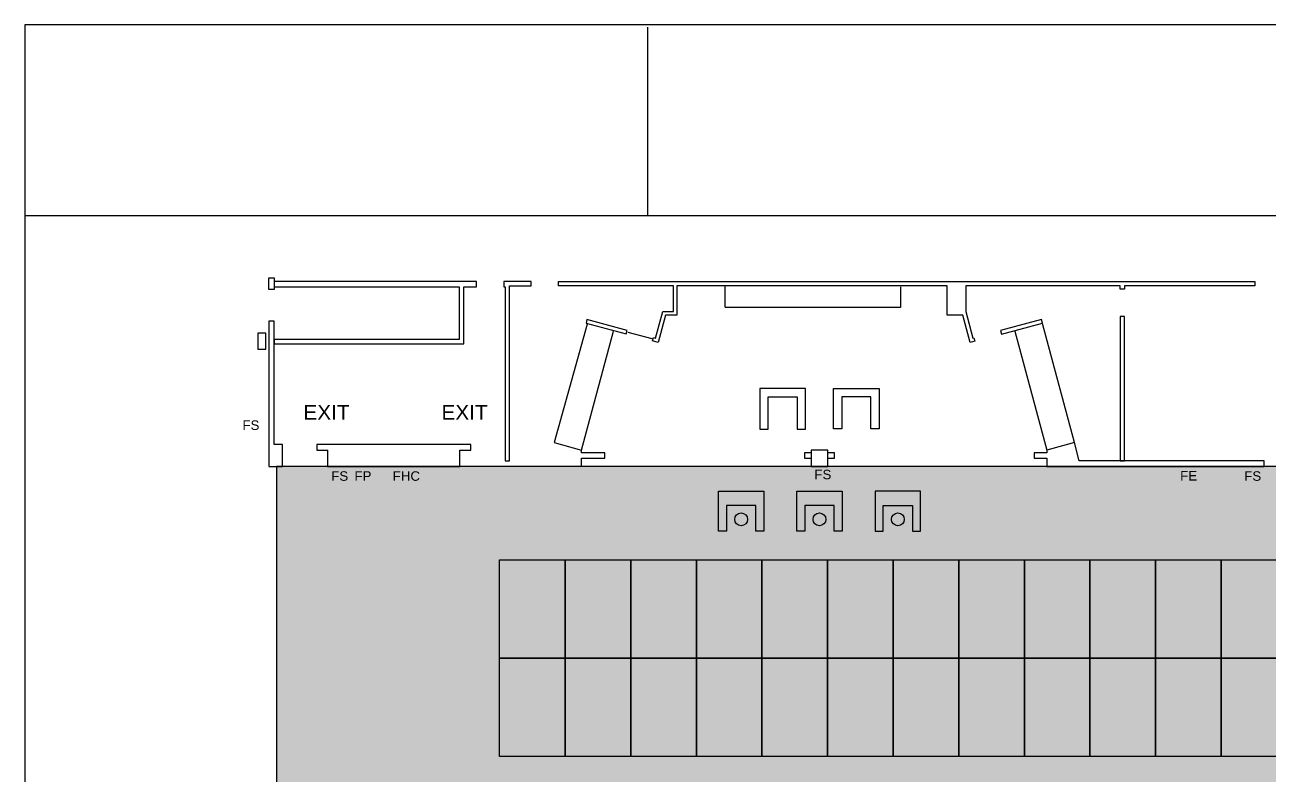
# Model space of a CAD drawing. Header units: feet. Extents: x 280 to 544, y 563 to 815.
# Drawn here: x 279.9 to 431.6, y 723.2 to 814.8 of the extents above; entities that cross this region are included whole.
import ezdxf
from ezdxf.enums import TextEntityAlignment as Align

# ---------------------------------------------------------------- set-up
doc = ezdxf.new("R2010")
doc.units = ezdxf.units.FT
doc.header["$MEASUREMENT"] = 0
for name, color, linetype in [('Background', 7, 'Continuous'), ('Border', 7, 'Continuous'), ('Building', 7, 'Continuous'), ('Layer 1', 7, 'Continuous')]:
    doc.layers.add(name, color=color, linetype=linetype)
doc.styles.add('Arial', font='Arial.ttf')

msp = doc.modelspace()

# ---------------------------------------------------------------- hatches: boundary and pattern name
at = {"layer": 'Background', "lineweight": 0, "true_color": 0xe6e6e6, "transparency": 33554687}
h = msp.add_hatch(color=254, dxfattribs=at)
h.dxf.hatch_style = 1
h.paths.add_polyline_path([(491.79, 760.88), (310.54, 760.88), (310.54, 592.71), (491.79, 592.71)])

# ---------------------------------------------------------------- linework, layer by layer
at = {"layer": 'Background', "color": 254, "lineweight": 0, "true_color": 0xe6e6e6, "transparency": 33554687}
msp.add_lwpolyline([(491.79, 760.88), (310.54, 760.88), (310.54, 592.71), (491.79, 592.71)], close=True, dxfattribs=at)
at = {"layer": 'Background', "color": 254, "lineweight": 25, "true_color": 0xe6e6e6}
msp.add_lwpolyline([(491.79, 760.88), (310.54, 760.88), (310.54, 592.71), (491.79, 592.71)], close=True, dxfattribs=at)
at = {"layer": 'Border', "color": 18, "lineweight": 25, "true_color": 0x000000}
msp.add_lwpolyline([(279.85, 562.76), (543.85, 562.76), (543.85, 814.76), (279.85, 814.76)], close=True, dxfattribs=at)
for points in [[(355.82, 791.48), (355.82, 814.48)], [(279.88, 791.49), (542.88, 791.49)]]:
    msp.add_lwpolyline(points, dxfattribs=at)
at = {"layer": 'Building', "color": 18, "lineweight": 25, "true_color": 0x000000}
for points in [[(309.61, 783.88), (310.27, 783.88), (310.27, 782.46), (309.61, 782.46)], [(310.27, 782.79), (332.83, 782.79), (332.83, 776.38), (310.27, 776.38), (310.27, 775.84), (333.38, 775.84), (333.38, 782.79), (334.91, 782.79), (334.91, 783.46), (310.27, 783.46)], [(338.25, 782.79), (338.41, 782.79), (338.41, 761.55), (338.96, 761.55), (338.96, 782.92), (341.59, 782.92), (341.59, 783.46), (338.96, 783.46), (338.25, 783.46)], [(348.39, 778.79), (348.28, 778.37), (353.16, 777.06), (353.28, 777.48)], [(403.82, 778.79), (398.81, 777.45), (398.93, 777.03), (403.93, 778.37)], [(413.4, 779.17), (413.4, 761.55), (413.94, 761.55), (413.94, 779.17)], [(309.23, 777.15), (308.27, 777.15), (308.27, 775.19), (309.23, 775.19)], [(375.75, 762.88), (375.75, 760.88), (377.75, 760.88), (377.75, 762.88)], [(365.43, 752.98), (364.43, 752.98), (364.43, 757.88), (369.98, 757.88), (369.98, 752.98), (368.98, 752.98), (368.98, 756.12), (365.43, 756.12)], [(373.98, 757.88), (379.53, 757.88), (379.53, 752.98), (378.53, 752.98), (378.53, 756.12), (374.98, 756.12), (374.98, 752.98), (373.98, 752.98)], [(388.08, 756.12), (388.08, 752.98), (389.08, 752.98), (389.08, 757.88), (383.53, 757.88), (383.53, 752.98), (384.53, 752.98), (384.53, 756.12)]]:
    msp.add_lwpolyline(points, close=True, dxfattribs=at)
for points in [[(356.5, 776.62), (356.76, 776.55), (357.63, 779.79), (358.94, 779.79), (358.94, 782.92), (344.93, 782.92), (344.93, 783.46), (429.85, 783.46), (429.85, 782.92), (413.94, 782.92), (413.94, 782.51), (413.4, 782.51), (413.4, 782.92), (394.58, 782.92), (394.58, 779.79), (395.45, 776.55), (395.59, 776.59), (395.71, 776.16)], [(395.71, 776.16), (395.14, 776.01), (394.24, 779.35), (392.34, 779.35), (392.34, 782.92), (359.37, 782.92), (359.37, 779.35), (357.97, 779.35), (357.07, 776.01), (356.38, 776.2), (356.5, 776.62)], [(365.27, 780.3), (365.27, 782.92)], [(386.63, 782.79), (386.63, 780.29), (365.27, 780.29)], [(309.61, 760.88), (310.27, 760.88), (311.28, 760.88), (311.28, 763.55), (310.27, 763.55), (310.27, 778.62), (309.61, 778.62), (309.61, 760.9)], [(348.42, 778.26), (344.38, 763.79), (347.75, 762.88)], [(347.75, 760.88), (347.75, 761.88), (350.59, 761.88), (350.59, 762.55), (347.75, 762.55), (347.75, 762.88), (351.64, 777.4)], [(353.4, 777.28), (356.29, 776.5)], [(400.57, 777.4), (404.46, 762.88), (404.46, 762.55), (402.92, 762.55), (402.92, 761.88)], [(402.92, 761.88), (404.46, 761.88), (404.46, 760.88), (430.96, 760.88), (430.96, 761.55), (408.44, 761.55), (407.84, 763.79), (403.95, 778.31)], [(374.03, 769.38), (374.03, 765.43), (375.03, 765.43), (375.03, 770.38), (369.48, 770.38), (369.48, 765.43), (370.48, 765.43), (370.48, 769.38), (374.04, 769.38)], [(379.48, 769.38), (379.48, 765.48), (378.48, 765.48), (378.48, 770.38), (384.03, 770.38), (384.03, 765.48), (383.03, 765.48), (383.03, 769.38), (379.47, 769.38)], [(316.77, 762.88), (316.77, 760.88), (318.77, 760.88), (332.91, 760.88), (332.91, 762.88), (334.24, 762.88), (334.24, 763.55), (315.44, 763.55), (315.44, 762.88), (316.78, 762.88)], [(407.84, 763.79), (404.46, 762.88)], [(375.75, 762.55), (374.92, 762.55), (374.92, 761.88), (375.75, 761.88)], [(377.75, 761.88), (378.59, 761.88), (378.59, 762.55), (377.75, 762.55)], [(310.54, 760.88), (310.54, 591.97)]]:
    msp.add_lwpolyline(points, dxfattribs=at)
for centre in [(367.2, 754.42), (376.75, 754.42), (386.31, 754.42)]:
    msp.add_circle(centre, 0.781, dxfattribs=at)
at = {"layer": 'Layer 1', "color": 18, "lineweight": 25, "true_color": 0x000000}
for points in [[(337.74, 749.48), (345.74, 749.48), (345.74, 737.48), (337.74, 737.48)], [(345.74, 749.48), (353.74, 749.48), (353.74, 737.48), (345.74, 737.48)], [(353.74, 749.48), (361.74, 749.48), (361.74, 737.48), (353.74, 737.48)], [(361.74, 749.48), (369.74, 749.48), (369.74, 737.48), (361.74, 737.48)], [(369.74, 749.48), (377.74, 749.48), (377.74, 737.48), (369.74, 737.48)], [(377.74, 749.48), (385.74, 749.48), (385.74, 737.48), (377.74, 737.48)], [(385.74, 749.48), (393.74, 749.48), (393.74, 737.48), (385.74, 737.48)], [(393.74, 749.48), (401.74, 749.48), (401.74, 737.48), (393.74, 737.48)], [(401.74, 749.48), (409.74, 749.48), (409.74, 737.48), (401.74, 737.48)], [(409.74, 749.48), (417.74, 749.48), (417.74, 737.48), (409.74, 737.48)], [(417.74, 749.48), (425.74, 749.48), (425.74, 737.48), (417.74, 737.48)], [(425.74, 749.48), (433.74, 749.48), (433.74, 737.48), (425.74, 737.48)], [(337.74, 737.48), (345.74, 737.48), (345.74, 725.48), (337.74, 725.48)], [(345.74, 737.48), (353.74, 737.48), (353.74, 725.48), (345.74, 725.48)], [(353.74, 737.48), (361.74, 737.48), (361.74, 725.48), (353.74, 725.48)], [(361.74, 737.48), (369.74, 737.48), (369.74, 725.48), (361.74, 725.48)], [(369.74, 737.48), (377.74, 737.48), (377.74, 725.48), (369.74, 725.48)], [(377.74, 737.48), (385.74, 737.48), (385.74, 725.48), (377.74, 725.48)], [(385.74, 737.48), (393.74, 737.48), (393.74, 725.48), (385.74, 725.48)], [(393.74, 737.48), (401.74, 737.48), (401.74, 725.48), (393.74, 725.48)], [(401.74, 737.48), (409.74, 737.48), (409.74, 725.48), (401.74, 725.48)], [(409.74, 737.48), (417.74, 737.48), (417.74, 725.48), (409.74, 725.48)], [(417.74, 737.48), (425.74, 737.48), (425.74, 725.48), (417.74, 725.48)], [(425.74, 737.48), (433.74, 737.48), (433.74, 725.48), (425.74, 725.48)]]:
    msp.add_lwpolyline(points, close=True, dxfattribs=at)

# ---------------------------------------------------------------- texts
at = {"layer": 'Building', "color": 18, "true_color": 0x000000, "style": 'Arial'}
for s, height, p in [('EXIT', 1.812, (313.82, 768.39)), ('EXIT', 1.812, (330.66, 768.39)), ('FS', 1.16, (306.38, 766.5)), ('FS', 1.16, (317.21, 760.29)), ('FP', 1.16, (320.04, 760.29)), ('FHC', 1.16, (324.71, 760.29)), ('FS', 1.16, (376.13, 760.48)), ('FE', 1.16, (420.73, 760.32)), ('FS', 1.16, (428.55, 760.29))]:
    msp.add_text(s, height=height, dxfattribs=at).set_placement(p, align=Align.TOP_LEFT)

doc.saveas('drawing.dxf')
